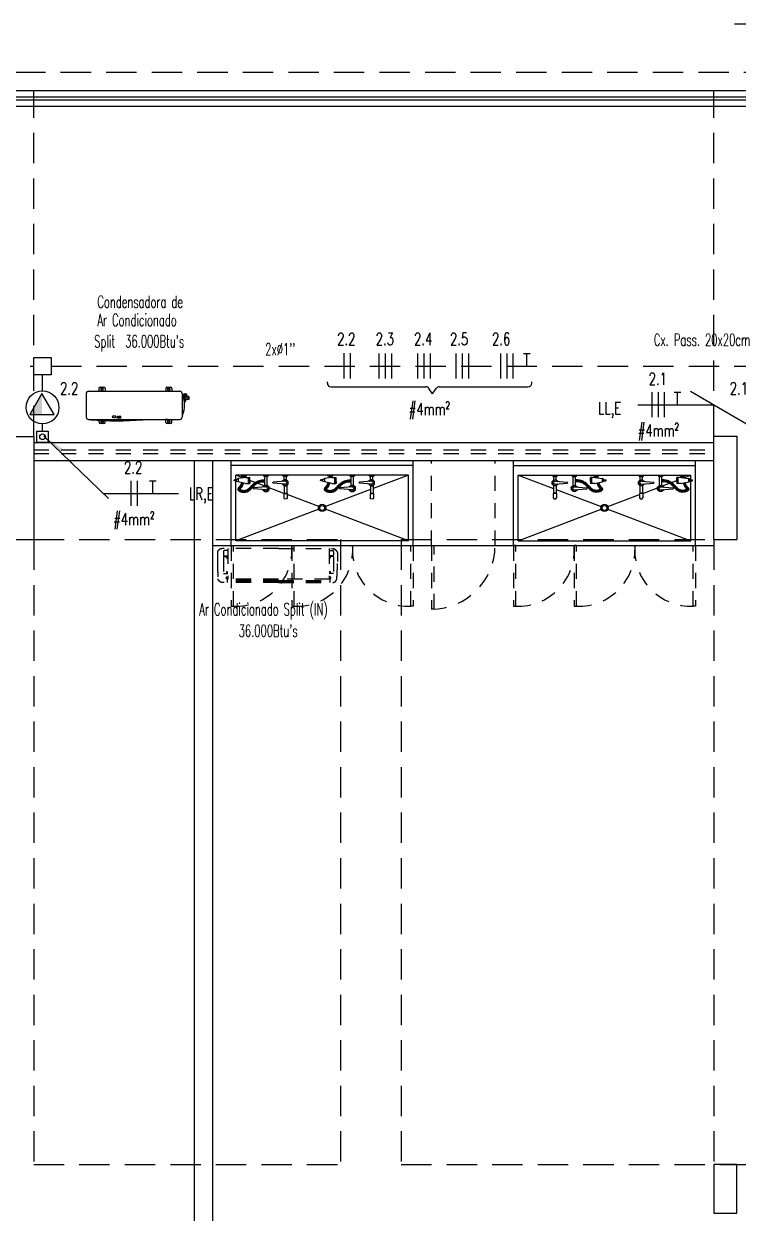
# Model space of a CAD drawing. Extents: x 17.6 to 65.2, y 116.5 to 153.5.
# Drawn here: x 39.56 to 45.44, y 142.77 to 152.57 of the extents above; entities that cross this region are included whole.
import ezdxf

# ---------------------------------------------------------------- set-up
doc = ezdxf.new("R2010")
doc.units = 0
doc.header["$MEASUREMENT"] = 0
doc.linetypes.add('HIDDEN', pattern=[0.375, 0.25, -0.125])
doc.linetypes.add('HIDDEN2', pattern=[0.1875, 0.125, -0.0625])
for name, color, linetype in [('E-INDICAÇÃO', 9, 'CONTINUOUS'), ('INST_-_AR_CONDICIONADO', 1, 'CONTINUOUS'), ('INST_-_MATRIZ', 9, 'CONTINUOUS'), ('INST_-_PILAR', 6, 'CONTINUOUS')]:
    doc.layers.add(name, color=color, linetype=linetype)
doc.styles.add('ROMANS9', font='ROMANS9.SHX')
doc.styles.add('TICK-50', font='ROMANS.SHX', dxfattribs={"height": 0.1, "bigfont": 'alf.shx'})

# ---------------------------------------------------------------- blocks, each defined once
blk = doc.blocks.new('A$C387B01F1')
at = {"layer": 'INST_-_MATRIZ'}
h = blk.add_hatch(dxfattribs=at)
h.set_pattern_fill('ANSI31', color=256, scale=0.03, style=0)
h.set_pattern_definition([(45, (-61.2958264, -1771.606248), (-0.0026516504294, 0.0026516504294), [])])
h.paths.add_polyline_path([(0.3218, 0.0917), (0.3158, 0.0973), (0.3097, 0.1035), (0.3032, 0.1101, 0.001194), (0.3031, 0.1102), (0.2964, 0.117, 0.004819), (0.2962, 0.1172), (0.2892, 0.1241, 0.008876), (0.2888, 0.1244), (0.2814, 0.1312, 0.015233), (0.2807, 0.1318), (0.2727, 0.1382, 0.021779), (0.2716, 0.1389), (0.2629, 0.1448, 0.0275), (0.2615, 0.1456), (0.2519, 0.1506, 0.03177), (0.2502, 0.1514), (0.2395, 0.1553, 0.033963), (0.2375, 0.1559), (0.2255, 0.1585, 0.033835), (0.2235, 0.1588), (0.2101, 0.1599, 0.020442), (0.2089, 0.16, 0.01128), (0.2082, 0.16), (0.1934, 0.1593), (0.1934, 0.1443), (0.1945, 0.1444), (0.1972, 0.1446), (0.2014, 0.1448), (0.2067, 0.1448), (0.2128, 0.1447), (0.2195, 0.1442), (0.2264, 0.1433), (0.2334, 0.1419), (0.2402, 0.1398), (0.2467, 0.1372), (0.253, 0.134), (0.2591, 0.1302), (0.2651, 0.1259), (0.271, 0.1212), (0.2768, 0.116), (0.2825, 0.1105), (0.2883, 0.1045), (0.2941, 0.0984), (0.2999, 0.0922), (0.3059, 0.0862), (0.3119, 0.0804), (0.3181, 0.075), (0.3245, 0.0703), (0.3311, 0.0663), (0.338, 0.0631), (0.345, 0.0608), (0.3522, 0.0593), (0.3593, 0.0585), (0.3664, 0.0584), (0.3734, 0.0588), (0.3801, 0.0597), (0.3866, 0.0611), (0.3927, 0.0629), (0.3983, 0.0649), (0.4033, 0.0673), (0.4076, 0.07), (0.4112, 0.0729), (0.4138, 0.076), (0.4155, 0.0793), (0.4161, 0.0827), (0.4155, 0.0863), (0.414, 0.0899), (0.4116, 0.0937), (0.4087, 0.0975), (0.4055, 0.1014), (0.4021, 0.1054), (0.3987, 0.1095), (0.3956, 0.1136), (0.3929, 0.1177), (0.3907, 0.1218), (0.3889, 0.1257), (0.3874, 0.1293), (0.3863, 0.1324), (0.3856, 0.1349), (0.3851, 0.1367), (0.3849, 0.1377), (0.37, 0.1346), (0.3734, 0.1235, 0.032323), (0.3741, 0.1217), (0.3777, 0.114, 0.024403), (0.3784, 0.1127), (0.3825, 0.1055, 0.016117), (0.383, 0.1047), (0.3874, 0.0982, 0.001777), (0.3875, 0.0981, 0.005545), (0.3877, 0.0978), (0.3919, 0.0919), (0.3954, 0.0869), (0.3976, 0.0833), (0.398, 0.0823), (0.3975, 0.0819), (0.3954, 0.0804), (0.3921, 0.0787), (0.3879, 0.0771), (0.3829, 0.0757), (0.3775, 0.0745), (0.3719, 0.0737), (0.3661, 0.0734), (0.3603, 0.0735), (0.3546, 0.0742), (0.3489, 0.0754), (0.3435, 0.0771), (0.3382, 0.0795), (0.3329, 0.0827), (0.3274, 0.0868)])
h = blk.add_hatch(dxfattribs=at)
h.set_pattern_fill('ANSI31', color=256, scale=0.03, style=0)
h.set_pattern_definition([(45, (-60.585173, -1771.606248), (-0.0026516504294, 0.0026516504294), [])])
h.paths.add_polyline_path([(1.0324, 0.0917), (1.0265, 0.0973), (1.0203, 0.1035), (1.0138, 0.1101, 0.001194), (1.0138, 0.1102), (1.0071, 0.117, 0.004819), (1.0069, 0.1172), (0.9998, 0.1241, 0.008876), (0.9994, 0.1244), (0.992, 0.1312, 0.015233), (0.9913, 0.1318), (0.9833, 0.1382, 0.021779), (0.9823, 0.1389), (0.9736, 0.1448, 0.0275), (0.9722, 0.1456), (0.9626, 0.1506, 0.03177), (0.9608, 0.1514), (0.9501, 0.1553, 0.033963), (0.9482, 0.1559), (0.9362, 0.1585, 0.033835), (0.9342, 0.1588), (0.9207, 0.1599, 0.020442), (0.9195, 0.16, 0.01128), (0.9188, 0.16), (0.9041, 0.1593), (0.9041, 0.1443), (0.9051, 0.1444), (0.9079, 0.1446), (0.912, 0.1448), (0.9173, 0.1448), (0.9234, 0.1447), (0.9301, 0.1442), (0.9371, 0.1433), (0.9441, 0.1419), (0.9508, 0.1398), (0.9573, 0.1372), (0.9636, 0.134), (0.9698, 0.1302), (0.9757, 0.1259), (0.9816, 0.1212), (0.9874, 0.116), (0.9932, 0.1105), (0.999, 0.1045), (1.0047, 0.0984), (1.0106, 0.0922), (1.0165, 0.0862), (1.0226, 0.0804), (1.0288, 0.075), (1.0352, 0.0703), (1.0418, 0.0663), (1.0487, 0.0631), (1.0557, 0.0608), (1.0628, 0.0593), (1.07, 0.0585), (1.0771, 0.0584), (1.084, 0.0588), (1.0908, 0.0597), (1.0972, 0.0611), (1.1033, 0.0629), (1.1089, 0.0649), (1.1139, 0.0673), (1.1183, 0.07), (1.1218, 0.0729), (1.1245, 0.076), (1.1262, 0.0793), (1.1267, 0.0827), (1.1262, 0.0863), (1.1246, 0.0899), (1.1223, 0.0937), (1.1194, 0.0975), (1.1161, 0.1014), (1.1127, 0.1054), (1.1093, 0.1095), (1.1062, 0.1136), (1.1036, 0.1177), (1.1013, 0.1218), (1.0995, 0.1257), (1.0981, 0.1293), (1.097, 0.1324), (1.0962, 0.1349), (1.0957, 0.1367), (1.0955, 0.1377), (1.0807, 0.1346), (1.0841, 0.1235, 0.032323), (1.0848, 0.1217), (1.0883, 0.114, 0.024403), (1.089, 0.1127), (1.0932, 0.1055, 0.016117), (1.0937, 0.1047), (1.0981, 0.0982, 0.001777), (1.0981, 0.0981, 0.005545), (1.0983, 0.0978), (1.1025, 0.0919), (1.106, 0.0869), (1.1082, 0.0833), (1.1086, 0.0823), (1.1082, 0.0819), (1.1061, 0.0804), (1.1028, 0.0787), (1.0985, 0.0771), (1.0936, 0.0757), (1.0882, 0.0745), (1.0826, 0.0737), (1.0768, 0.0734), (1.071, 0.0735), (1.0652, 0.0742), (1.0596, 0.0754), (1.0541, 0.0771), (1.0488, 0.0795), (1.0435, 0.0827), (1.0381, 0.0868)])
for p, q in [((0.0046, 0.1989), (0.0446, 0.1989)), ((0.1634, 0.1989), (0.2034, 0.1989)), ((0.3455, 0.1989), (0.3855, 0.1989)), ((0.7152, 0.1989), (0.7552, 0.1989)), ((0.8741, 0.1989), (0.9141, 0.1989)), ((1.0562, 0.1989), (1.0962, 0.1989)), ((0, 0.1467), (0.0146, 0.1615)), ((0.0001, 0.126), (0, 0.1467)), ((0.0148, 0.1115), (0.0001, 0.126)), ((0.0112, 0.1161), (0.0112, 0.0492)), ((0.0146, 0.1889), (0.0346, 0.1889)), ((0.0146, 0.1615), (0.0146, 0.1889)), ((0.0146, 0.1615), (0.0353, 0.1616)), ((0.0355, 0.1116), (0.0148, 0.1115)), ((0.0252, 0.1492), (0.126, 0.1408)), ((0.0252, 0.1258), (0.126, 0.1342)), ((0.0346, 0.1616), (0.0346, 0.1889)), ((0.0346, 0.114), (0.0346, 0.0492)), ((0.0353, 0.1616), (0.0499, 0.1471)), ((0.0501, 0.1263), (0.0355, 0.1116)), ((0.0501, 0.1279), (0.0501, 0.1263)), ((0.1734, 0.1889), (0.1934, 0.1889)), ((0.1734, 0.114), (0.1734, 0.1889)), ((0.1841, 0.1018), (0.2849, 0.0934)), ((0.1934, 0.114), (0.1934, 0.1889)), ((0.3521, 0.181), (0.3168, 0.1804)), ((0.3168, 0.1457), (0.3168, 0.1804)), ((0.3168, 0.1457), (0.3168, 0.1309)), ((0.3524, 0.131), (0.3168, 0.1309)), ((0.323, 0.1309), (0.323, 0.1804)), ((0.3275, 0.1309), (0.3275, 0.1804)), ((0.3521, 0.181), (0.4136, 0.1703)), ((0.3524, 0.131), (0.4138, 0.1436)), ((0.3555, 0.1889), (0.3755, 0.1889)), ((0.3555, 0.1889), (0.3555, 0.1804)), ((0.3755, 0.1889), (0.3755, 0.1769)), ((0.4136, 0.1703), (0.4138, 0.1436)), ((0.4262, 0.1616), (0.4428, 0.1603)), ((0.4262, 0.1522), (0.4428, 0.1536)), ((0.7107, 0.1467), (0.7252, 0.1615)), ((0.7108, 0.126), (0.7107, 0.1467)), ((0.7255, 0.1115), (0.7108, 0.126)), ((0.7219, 0.1161), (0.7219, 0.0492)), ((0.7252, 0.1889), (0.7452, 0.1889)), ((0.7252, 0.1615), (0.7252, 0.1889)), ((0.7252, 0.1615), (0.7459, 0.1616)), ((0.7462, 0.1116), (0.7255, 0.1115)), ((0.7358, 0.1492), (0.8366, 0.1408)), ((0.7358, 0.1258), (0.8366, 0.1342)), ((0.7452, 0.1616), (0.7452, 0.1889)), ((0.7452, 0.114), (0.7452, 0.0492)), ((0.7459, 0.1616), (0.7605, 0.1471)), ((0.7608, 0.1263), (0.7462, 0.1116)), ((0.7608, 0.1279), (0.7608, 0.1263)), ((0.8841, 0.1889), (0.9041, 0.1889)), ((0.8841, 0.114), (0.8841, 0.1889)), ((0.8947, 0.1018), (0.9955, 0.0934)), ((0.9041, 0.114), (0.9041, 0.1889)), ((1.0628, 0.181), (1.0275, 0.1804)), ((1.0275, 0.1457), (1.0275, 0.1804)), ((1.0275, 0.1457), (1.0275, 0.1309)), ((1.063, 0.131), (1.0275, 0.1309)), ((1.0336, 0.1309), (1.0336, 0.1804)), ((1.0381, 0.1309), (1.0381, 0.1804)), ((1.0628, 0.181), (1.1242, 0.1703)), ((1.063, 0.131), (1.1244, 0.1436)), ((1.0662, 0.1889), (1.0862, 0.1889)), ((1.0662, 0.1889), (1.0662, 0.1804)), ((1.0862, 0.1889), (1.0862, 0.1769)), ((1.1242, 0.1703), (1.1244, 0.1436)), ((1.1368, 0.1616), (1.1535, 0.1603)), ((1.1368, 0.1522), (1.1535, 0.1536)), ((0.0357, 0.0492), (0.0101, 0.0492)), ((0.0101, 0.0492), (0.0101, 0.0128)), ((0.0346, 0.0505), (0.0112, 0.0505)), ((0.0357, 0.0492), (0.0357, 0.0128)), ((0.1841, 0.0784), (0.2849, 0.0868)), ((0.7464, 0.0492), (0.7207, 0.0492)), ((0.7207, 0.0492), (0.7207, 0.0128)), ((0.7452, 0.0505), (0.7219, 0.0505)), ((0.7464, 0.0492), (0.7464, 0.0128)), ((0.8947, 0.0784), (0.9955, 0.0868))]:
    blk.add_line(p, q, dxfattribs=at)
for points in [[(0.209, 0.0805), (0.209, 0.0789), (0.1944, 0.0641), (0.1737, 0.064), (0.159, 0.0786), (0.1589, 0.0993), (0.1734, 0.114), (0.1941, 0.1141), (0.2087, 0.0997)], [(0.3849, 0.1377), (0.3851, 0.1367), (0.3856, 0.1349), (0.3863, 0.1324), (0.3874, 0.1293), (0.3889, 0.1257), (0.3907, 0.1218), (0.3929, 0.1177), (0.3956, 0.1136), (0.3987, 0.1095), (0.4021, 0.1054), (0.4055, 0.1014), (0.4087, 0.0975), (0.4116, 0.0937), (0.414, 0.0899), (0.4155, 0.0863), (0.4161, 0.0827), (0.4155, 0.0793), (0.4138, 0.076), (0.4112, 0.0729), (0.4076, 0.07), (0.4033, 0.0673), (0.3983, 0.0649), (0.3927, 0.0629), (0.3866, 0.0611), (0.3801, 0.0597), (0.3734, 0.0588), (0.3664, 0.0584), (0.3593, 0.0585), (0.3522, 0.0593), (0.345, 0.0608), (0.338, 0.0631), (0.3311, 0.0663), (0.3245, 0.0703), (0.3181, 0.075), (0.3119, 0.0804), (0.3059, 0.0862), (0.2999, 0.0922), (0.2941, 0.0984), (0.2883, 0.1045), (0.2825, 0.1105), (0.2768, 0.116), (0.271, 0.1212), (0.2651, 0.1259), (0.2591, 0.1302), (0.253, 0.134), (0.2467, 0.1372), (0.2402, 0.1398), (0.2334, 0.1419), (0.2264, 0.1433), (0.2195, 0.1442), (0.2128, 0.1447), (0.2067, 0.1448), (0.2014, 0.1448), (0.1972, 0.1446), (0.1945, 0.1444), (0.1934, 0.1443)], [(0.9196, 0.0805), (0.9196, 0.0789), (0.9051, 0.0641), (0.8843, 0.064), (0.8696, 0.0786), (0.8695, 0.0993), (0.8841, 0.114), (0.9048, 0.1141), (0.9194, 0.0997)], [(1.0955, 0.1377), (1.0957, 0.1367), (1.0962, 0.1349), (1.097, 0.1324), (1.0981, 0.1293), (1.0995, 0.1257), (1.1013, 0.1218), (1.1036, 0.1177), (1.1062, 0.1136), (1.1093, 0.1095), (1.1127, 0.1054), (1.1161, 0.1014), (1.1194, 0.0975), (1.1223, 0.0937), (1.1246, 0.0899), (1.1262, 0.0863), (1.1267, 0.0827), (1.1262, 0.0793), (1.1245, 0.076), (1.1218, 0.0729), (1.1183, 0.07), (1.1139, 0.0673), (1.1089, 0.0649), (1.1033, 0.0629), (1.0972, 0.0611), (1.0908, 0.0597), (1.084, 0.0588), (1.0771, 0.0584), (1.07, 0.0585), (1.0628, 0.0593), (1.0557, 0.0608), (1.0487, 0.0631), (1.0418, 0.0663), (1.0352, 0.0703), (1.0288, 0.075), (1.0226, 0.0804), (1.0165, 0.0862), (1.0106, 0.0922), (1.0047, 0.0984), (0.999, 0.1045), (0.9932, 0.1105), (0.9874, 0.116), (0.9816, 0.1212), (0.9757, 0.1259), (0.9698, 0.1302), (0.9636, 0.134), (0.9573, 0.1372), (0.9508, 0.1398), (0.9441, 0.1419), (0.9371, 0.1433), (0.9301, 0.1442), (0.9234, 0.1447), (0.9173, 0.1448), (0.912, 0.1448), (0.9079, 0.1446), (0.9051, 0.1444), (0.9041, 0.1443)], [(0.3981, 0.0823), (0.3981, 0.0823)], [(1.1088, 0.0823), (1.1088, 0.0823)]]:
    blk.add_lwpolyline(points, dxfattribs=at)
for points in [[(0.37, 0.1346), (0.3734, 0.1235, 0.032323), (0.3741, 0.1217), (0.3777, 0.114, 0.024403), (0.3784, 0.1127), (0.3825, 0.1055, 0.016117), (0.383, 0.1047), (0.3874, 0.0982, 0.007322), (0.3877, 0.0978), (0.3919, 0.0919), (0.3954, 0.0869), (0.3976, 0.0833), (0.398, 0.0823), (0.3975, 0.0819), (0.3954, 0.0804), (0.3921, 0.0787), (0.3879, 0.0771), (0.3829, 0.0757), (0.3775, 0.0745), (0.3719, 0.0737), (0.3661, 0.0734), (0.3603, 0.0735), (0.3546, 0.0742), (0.3489, 0.0754), (0.3435, 0.0771), (0.3382, 0.0795), (0.3329, 0.0827), (0.3274, 0.0868), (0.3218, 0.0917), (0.3158, 0.0973), (0.3097, 0.1035), (0.3032, 0.1101, 0.001194), (0.3031, 0.1102), (0.2964, 0.117, 0.004819), (0.2962, 0.1172), (0.2892, 0.1241, 0.008876), (0.2888, 0.1244), (0.2814, 0.1312, 0.015233), (0.2807, 0.1318), (0.2727, 0.1382, 0.021779), (0.2716, 0.1389), (0.2629, 0.1448, 0.0275), (0.2615, 0.1456), (0.2519, 0.1506, 0.03177), (0.2502, 0.1514), (0.2395, 0.1553, 0.033963), (0.2375, 0.1559), (0.2255, 0.1585, 0.033835), (0.2235, 0.1588), (0.2101, 0.1599, 0.03173), (0.2082, 0.16), (0.1931, 0.1593)], [(1.0807, 0.1346), (1.0841, 0.1235, 0.032323), (1.0848, 0.1217), (1.0883, 0.114, 0.024403), (1.089, 0.1127), (1.0932, 0.1055, 0.016117), (1.0937, 0.1047), (1.0981, 0.0982, 0.007322), (1.0983, 0.0978), (1.1025, 0.0919), (1.106, 0.0869), (1.1082, 0.0833), (1.1086, 0.0823), (1.1082, 0.0819), (1.1061, 0.0804), (1.1028, 0.0787), (1.0985, 0.0771), (1.0936, 0.0757), (1.0882, 0.0745), (1.0826, 0.0737), (1.0768, 0.0734), (1.071, 0.0735), (1.0652, 0.0742), (1.0596, 0.0754), (1.0541, 0.0771), (1.0488, 0.0795), (1.0435, 0.0827), (1.0381, 0.0868), (1.0324, 0.0917), (1.0265, 0.0973), (1.0203, 0.1035), (1.0138, 0.1101, 0.001194), (1.0138, 0.1102), (1.0071, 0.117, 0.004819), (1.0069, 0.1172), (0.9998, 0.1241, 0.008876), (0.9994, 0.1244), (0.992, 0.1312, 0.015233), (0.9913, 0.1318), (0.9833, 0.1382, 0.021779), (0.9823, 0.1389), (0.9736, 0.1448, 0.0275), (0.9722, 0.1456), (0.9626, 0.1506, 0.03177), (0.9608, 0.1514), (0.9501, 0.1553, 0.033963), (0.9482, 0.1559), (0.9362, 0.1585, 0.033835), (0.9342, 0.1588), (0.9207, 0.1599, 0.03173), (0.9188, 0.16), (0.9038, 0.1593)]]:
    blk.add_lwpolyline(points, format="xyb", dxfattribs=at)
for centre, radius, start, end in [((0.0146, 0.1989), 0.01, 180, 270), ((0.0346, 0.1989), 0.01, 270, 0), ((0.1734, 0.1989), 0.01, 180, 270), ((0.1934, 0.1989), 0.01, 270, 0), ((0.3555, 0.1989), 0.01, 180, 270), ((0.3755, 0.1989), 0.01, 270, 0), ((0.7252, 0.1989), 0.01, 180, 270), ((0.7452, 0.1989), 0.01, 270, 0), ((0.8841, 0.1989), 0.01, 180, 270), ((0.9041, 0.1989), 0.01, 270, 0), ((1.0662, 0.1989), 0.01, 180, 270), ((1.0862, 0.1989), 0.01, 270, 0), ((0.0251, 0.1365), 0.0217, 30.80455, 335.35814), ((0.0241, 0.1375), 0.0117, 84.52553, 275.47447), ((0.126, 0.1375), 0.00332, 270, 90), ((0.1839, 0.0891), 0.0217, 30.80455, 335.35814), ((0.1829, 0.0901), 0.0117, 84.52553, 275.47447), ((0.4137, 0.157), 0.0133, 270.50292, 90.50292), ((0.4428, 0.1569), 0.00332, 270, 90), ((0.7357, 0.1365), 0.0217, 30.80455, 335.35814), ((0.7347, 0.1375), 0.0117, 84.52553, 275.47447), ((0.8366, 0.1375), 0.00332, 270, 90), ((0.8946, 0.0891), 0.0217, 30.80455, 335.35814), ((0.8936, 0.0901), 0.0117, 84.52553, 275.47447), ((1.1243, 0.157), 0.0133, 270.50292, 90.50292), ((1.1535, 0.1569), 0.00332, 270, 90), ((0.0229, 0.0128), 0.0128, 180, 0), ((0.2849, 0.0901), 0.00332, 270, 90), ((0.7335, 0.0128), 0.0128, 180, 0), ((0.9955, 0.0901), 0.00332, 270, 90)]:
    blk.add_arc(centre, radius, start, end, dxfattribs=at)
blk = doc.blocks.new('A$C6A757802')
at = {"layer": 'E-INDICAÇÃO', "ltscale": 0.01}
blk.add_hatch(color=1, dxfattribs=at).paths.add_polyline_path([(0, 0), (0.1926, 0.0321), (0.1926, 0)])
at = {"layer": 'E-INDICAÇÃO', "color": 1, "ltscale": 0.01}
blk.add_line((0, 0), (0.7408, 0), dxfattribs=at)

msp = doc.modelspace()

# ---------------------------------------------------------------- hatches: boundary and pattern name
at = {"layer": 'INST_-_AR_CONDICIONADO'}
msp.add_hatch(color=3, dxfattribs=at).paths.add_polyline_path([(39.7112, 149.528), (39.6112, 149.3548), (39.7112, 149.3548)])

# ---------------------------------------------------------------- linework, layer by layer
at = {"layer": 'INST_-_AR_CONDICIONADO', "color": 3}
for p, q in [((42.2003, 149.652), (42.2003, 149.8581)), ((42.252, 149.652), (42.252, 149.8581)), ((42.4882, 149.6505), (42.4882, 149.8566)), ((42.54, 149.6505), (42.54, 149.8566)), ((42.5917, 149.6505), (42.5917, 149.8566)), ((42.8063, 149.6505), (42.8063, 149.8566)), ((42.8581, 149.6505), (42.8581, 149.8566)), ((42.9098, 149.6505), (42.9098, 149.8566)), ((43.1214, 149.6505), (43.1214, 149.8566)), ((43.1731, 149.6505), (43.1731, 149.8566)), ((43.2248, 149.6505), (43.2248, 149.8566)), ((43.4884, 149.6505), (43.4884, 149.8566)), ((43.5401, 149.6505), (43.5401, 149.8566)), ((43.5918, 149.6505), (43.5918, 149.8566)), ((43.6752, 149.8561), (43.7305, 149.8561)), ((43.7029, 149.7531), (43.7029, 149.8561)), ((44.7341, 149.3314), (44.7341, 149.5375)), ((44.7859, 149.3314), (44.7859, 149.5375)), ((44.8376, 149.3314), (44.8376, 149.5375)), ((44.9161, 149.537), (44.9715, 149.537)), ((44.9438, 149.434), (44.9438, 149.537)), ((39.716, 149.2171), (39.716, 149.2771)), ((40.4459, 148.6012), (40.4459, 148.8073)), ((40.4977, 148.6012), (40.4977, 148.8073)), ((40.5977, 148.8068), (40.653, 148.8068)), ((40.6254, 148.7037), (40.6254, 148.8068))]:
    msp.add_line(p, q, dxfattribs=at)
at = {"layer": 'INST_-_AR_CONDICIONADO', "color": 5, "linetype": 'HIDDEN'}
for p, q in [((39.2392, 149.7531), (39.6433, 149.7531)), ((39.7863, 149.7531), (45.6172, 149.7531)), ((39.716, 149.548), (39.716, 149.6815))]:
    msp.add_line(p, q, dxfattribs=at)
at = {"layer": 'INST_-_AR_CONDICIONADO', "color": 1, "linetype": 'BYBLOCK', "ltscale": 2}
for p, q in [((40.0956, 149.5463), (40.1156, 149.5463)), ((40.1156, 149.5463), (40.8456, 149.5462)), ((40.1806, 149.5697), (40.1806, 149.5462)), ((40.1906, 149.5797), (40.2206, 149.5797)), ((40.2126, 149.5672), (40.1986, 149.5672)), ((40.1986, 149.5572), (40.2126, 149.5572)), ((40.2306, 149.5697), (40.2306, 149.5462)), ((40.7306, 149.5697), (40.7306, 149.5462)), ((40.7406, 149.5797), (40.7706, 149.5797)), ((40.7626, 149.5672), (40.7486, 149.5672)), ((40.7486, 149.5572), (40.7626, 149.5572)), ((40.7806, 149.5697), (40.7806, 149.5462)), ((40.0756, 149.5262), (40.0756, 149.3332)), ((40.8656, 149.5262), (40.866, 149.5262)), ((40.8656, 149.5262), (40.8656, 149.3332)), ((40.8656, 149.5222), (40.866, 149.5222)), ((40.8656, 149.5127), (40.866, 149.5127)), ((40.868, 149.5242), (40.868, 149.5147)), ((40.8697, 149.5114), (40.8719, 149.5098)), ((40.8736, 149.5094), (40.8786, 149.5094)), ((40.8736, 149.5094), (40.8736, 149.5066)), ((40.8736, 149.5066), (40.8736, 149.5013)), ((40.8786, 149.507), (40.8786, 149.521)), ((40.8801, 149.5061), (40.8801, 149.4797)), ((40.8821, 149.4988), (40.8801, 149.4988)), ((40.8801, 149.4985), (40.8821, 149.4985)), ((40.8801, 149.4814), (40.8876, 149.4814)), ((40.8823, 149.4812), (40.8801, 149.4812)), ((40.8823, 149.472), (40.8818, 149.472)), ((40.8821, 149.5049), (40.8821, 149.496)), ((40.8823, 149.472), (40.8823, 149.4812)), ((40.8837, 149.4785), (40.8837, 149.4785)), ((40.8837, 149.477), (40.8839, 149.477)), ((40.8839, 149.4762), (40.8837, 149.4762)), ((40.8837, 149.4747), (40.8837, 149.4747)), ((40.8843, 149.4648), (40.8843, 149.476)), ((40.8856, 149.4811), (40.8856, 149.4814)), ((40.8866, 149.4811), (40.8856, 149.4811)), ((40.8866, 149.4744), (40.8866, 149.4814)), ((40.8876, 149.4808), (40.8876, 149.4872)), ((40.8876, 149.4864), (40.8956, 149.4864)), ((40.8956, 149.4808), (40.8876, 149.4808)), ((40.8906, 149.5064), (40.8906, 149.5021)), ((40.8906, 149.4622), (40.8906, 149.4682)), ((40.8945, 149.4875), (40.8956, 149.4875)), ((40.8946, 149.4744), (40.8946, 149.4808)), ((40.8956, 149.4808), (40.8956, 149.4875)), ((40.8956, 149.4814), (40.9116, 149.4814)), ((40.897, 149.4648), (40.897, 149.476)), ((40.8991, 149.5049), (40.8991, 149.496)), ((40.8991, 149.4985), (40.9116, 149.4985)), ((40.9026, 149.521), (40.9026, 149.507)), ((40.9056, 149.4992), (40.9066, 149.5014)), ((40.9056, 149.4992), (40.9056, 149.4985)), ((40.9056, 149.4814), (40.9056, 149.4808)), ((40.9056, 149.4808), (40.9066, 149.4786)), ((40.9125, 149.5023), (40.9071, 149.5023)), ((40.9116, 149.499), (40.9071, 149.499)), ((40.9125, 149.4777), (40.9071, 149.4777)), ((40.9116, 149.5003), (40.9125, 149.5024)), ((40.9116, 149.5003), (40.9116, 149.4796)), ((40.9116, 149.4796), (40.9125, 149.4775)), ((40.9201, 149.5034), (40.9131, 149.5034)), ((40.9201, 149.4998), (40.9131, 149.4998)), ((40.9201, 149.4864), (40.9131, 149.4864)), ((40.9201, 149.4766), (40.9131, 149.4766)), ((40.9208, 149.5024), (40.9216, 149.5003)), ((40.9208, 149.4775), (40.9216, 149.4796)), ((40.9216, 149.5003), (40.9216, 149.4796)), ((40.2923, 149.3382), (40.2923, 149.3352)), ((40.3171, 149.34), (40.2941, 149.34)), ((40.3189, 149.3352), (40.3189, 149.3382)), ((40.3341, 149.339), (40.3283, 149.3274)), ((40.3376, 149.339), (40.3341, 149.339)), ((40.3434, 149.3274), (40.3376, 149.339)), ((40.3438, 149.339), (40.3438, 149.3274)), ((40.3473, 149.339), (40.3438, 149.339)), ((40.3473, 149.3274), (40.3473, 149.339)), ((40.3482, 149.339), (40.3482, 149.3274)), ((40.3565, 149.339), (40.3482, 149.339)), ((40.3516, 149.3348), (40.3516, 149.3364)), ((40.3516, 149.3364), (40.3567, 149.3364)), ((40.3583, 149.3388), (40.3565, 149.339)), ((40.3567, 149.3364), (40.3574, 149.3362)), ((40.3597, 149.338), (40.3583, 149.3388)), ((40.3609, 149.337), (40.3597, 149.338)), ((40.3613, 149.3361), (40.3609, 149.337)), ((40.8656, 149.3461), (40.866, 149.3461)), ((40.868, 149.3516), (40.868, 149.3481)), ((40.0956, 149.3132), (40.8456, 149.3132)), ((40.1121, 149.3132), (40.1121, 149.3126)), ((40.1818, 149.2903), (40.1818, 149.3058)), ((40.2218, 149.2803), (40.1918, 149.2803)), ((40.2138, 149.3028), (40.1998, 149.3028)), ((40.1998, 149.2928), (40.2138, 149.2928)), ((40.2318, 149.2903), (40.2318, 149.3032)), ((40.2909, 149.3315), (40.305, 149.3266)), ((40.2921, 149.335), (40.2915, 149.335)), ((40.3062, 149.3266), (40.3203, 149.3315)), ((40.3197, 149.335), (40.3191, 149.335)), ((40.3283, 149.3274), (40.332, 149.3274)), ((40.332, 149.3274), (40.3332, 149.33)), ((40.3332, 149.33), (40.3385, 149.33)), ((40.3343, 149.3324), (40.3358, 149.3356)), ((40.3374, 149.3324), (40.3343, 149.3324)), ((40.3358, 149.3356), (40.3374, 149.3324)), ((40.3385, 149.33), (40.3397, 149.3274)), ((40.3397, 149.3274), (40.3434, 149.3274)), ((40.3438, 149.3274), (40.3473, 149.3274)), ((40.3482, 149.3274), (40.3516, 149.3274)), ((40.3567, 149.3348), (40.3516, 149.3348)), ((40.3516, 149.3274), (40.3516, 149.3319)), ((40.3516, 149.3319), (40.3557, 149.3319)), ((40.3557, 149.3319), (40.3582, 149.3274)), ((40.3574, 149.3349), (40.3567, 149.3348)), ((40.3574, 149.3362), (40.3577, 149.336)), ((40.3577, 149.3352), (40.3574, 149.3349)), ((40.3577, 149.336), (40.3579, 149.3357)), ((40.3579, 149.3354), (40.3577, 149.3352)), ((40.3579, 149.3357), (40.3579, 149.3354)), ((40.3582, 149.3274), (40.3622, 149.3274)), ((40.3592, 149.3327), (40.3597, 149.3329)), ((40.3622, 149.3274), (40.3592, 149.3327)), ((40.3597, 149.3329), (40.3609, 149.3339)), ((40.3609, 149.3339), (40.3613, 149.3349)), ((40.3613, 149.3349), (40.3613, 149.3361)), ((40.4258, 149.3132), (40.4258, 149.3128)), ((40.4333, 149.3108), (40.4278, 149.3108)), ((40.4353, 149.3132), (40.4353, 149.3128)), ((40.5431, 149.3126), (40.5431, 149.3132)), ((40.582, 149.3131), (40.582, 149.313)), ((40.582, 149.313), (40.7198, 149.313)), ((40.7494, 149.313), (40.7293, 149.313)), ((40.7306, 149.2895), (40.7306, 149.313)), ((40.7706, 149.2795), (40.7406, 149.2795)), ((40.7626, 149.302), (40.7486, 149.302)), ((40.7486, 149.292), (40.7626, 149.292)), ((40.7494, 149.3131), (40.7494, 149.313)), ((40.7806, 149.2895), (40.7806, 149.313))]:
    msp.add_line(p, q, dxfattribs=at)
at = {"layer": 'INST_-_AR_CONDICIONADO'}
for p, q in [((42.061, 149.6126), (42.061, 149.6235)), ((42.091, 149.5826), (42.8726, 149.5826)), ((42.9276, 149.5245), (42.8976, 149.5693)), ((42.9276, 149.5245), (42.9577, 149.5693)), ((42.9826, 149.5826), (43.7145, 149.5826)), ((43.7445, 149.6126), (43.7445, 149.6235)), ((44.6178, 149.434), (45.2378, 149.434)), ((40.215, 148.7037), (40.8351, 148.7037))]:
    msp.add_line(p, q, dxfattribs=at)
at = {"layer": 'INST_-_AR_CONDICIONADO', "color": 1, "linetype": 'HIDDEN2'}
for p, q in [((41.1557, 148.219), (41.1557, 148.1429)), ((41.2107, 148.249), (41.1931, 148.2487)), ((41.6588, 148.249), (41.1988, 148.249)), ((41.2063, 148.2265), (41.2063, 148.197)), ((41.2063, 148.1854), (41.2411, 148.1854)), ((41.2063, 148.1854), (41.2063, 148.0441)), ((41.2411, 148.2331), (41.2129, 148.2331)), ((41.2129, 148.1904), (41.2411, 148.1904)), ((41.2342, 148.18), (41.2411, 148.18)), ((41.2342, 148.1718), (41.2411, 148.1718)), ((41.2411, 148.2489), (41.2411, 147.9984)), ((41.6588, 148.249), (42.1189, 148.249)), ((42.0766, 148.2489), (42.0766, 147.9984)), ((42.0766, 148.2331), (42.1048, 148.2331)), ((42.1048, 148.1904), (42.0766, 148.1904)), ((42.1114, 148.1854), (42.0766, 148.1854)), ((42.0834, 148.18), (42.0766, 148.18)), ((42.0834, 148.1718), (42.0766, 148.1718)), ((42.0894, 148.249), (42.107, 148.2487)), ((42.1114, 148.2265), (42.1114, 148.197)), ((42.1114, 148.1854), (42.1114, 148.0441)), ((42.1444, 148.2186), (42.1444, 148.1426)), ((41.2107, 147.97), (41.1931, 147.9703)), ((41.2063, 148.0441), (41.2411, 148.0441)), ((41.6588, 147.97), (41.2107, 147.97)), ((41.2278, 148.0059), (41.2278, 148.0117)), ((41.2307, 148.015), (41.2411, 148.0162)), ((41.2411, 148.0015), (41.2307, 148.0026)), ((41.2342, 148.0577), (41.2411, 148.0577)), ((41.2342, 148.0495), (41.2411, 148.0495)), ((41.2371, 147.9984), (41.2371, 147.97)), ((41.6588, 147.9984), (41.2371, 147.9984)), ((41.6588, 147.9863), (41.2371, 147.9863)), ((41.6588, 147.9783), (41.2371, 147.9783)), ((41.403, 147.9863), (41.403, 147.97)), ((41.5736, 147.9863), (41.5736, 147.97)), ((42.0806, 147.9984), (41.6588, 147.9984)), ((41.6588, 147.9863), (42.0806, 147.9863)), ((41.6588, 147.9783), (42.0806, 147.9783)), ((41.6588, 147.97), (42.107, 147.97)), ((41.7441, 147.9863), (41.7441, 147.97)), ((41.9147, 147.9863), (41.9147, 147.97)), ((42.0834, 148.0577), (42.0766, 148.0577)), ((42.0834, 148.0495), (42.0766, 148.0495)), ((42.1114, 148.0441), (42.0766, 148.0441)), ((42.087, 148.015), (42.0766, 148.0162)), ((42.0766, 148.0015), (42.0869, 148.0026)), ((42.0806, 147.9984), (42.0806, 147.97)), ((42.0899, 148.0059), (42.0899, 148.0117))]:
    msp.add_line(p, q, dxfattribs=at)
at = {"layer": 'INST_-_AR_CONDICIONADO', "color": 25}
for points in [[(39.7863, 149.6815), (39.6433, 149.6815), (39.6433, 149.8245), (39.7863, 149.8245)], [(39.7625, 149.1241), (39.6695, 149.1241), (39.6695, 149.2171), (39.7625, 149.2171)]]:
    msp.add_lwpolyline(points, close=True, dxfattribs=at)
at = {"layer": 'INST_-_AR_CONDICIONADO', "color": 3}
msp.add_lwpolyline([(39.6112, 149.3548), (39.8112, 149.3548), (39.7112, 149.528)], close=True, dxfattribs=at)
msp.add_circle((39.716, 149.4126), 0.1355, dxfattribs=at)
at = {"layer": 'INST_-_AR_CONDICIONADO', "color": 25}
msp.add_circle((39.716, 149.1706), 0.0233, dxfattribs=at)
at = {"layer": 'INST_-_AR_CONDICIONADO', "color": 1, "linetype": 'BYBLOCK', "ltscale": 2}
for centre, radius, start, end in [((40.0956, 149.5263), 0.02, 90, 180), ((40.0956, 149.5262), 0.02, 90, 180), ((40.1906, 149.5697), 0.01, 90, 180), ((40.1986, 149.5622), 0.005, 90, 270), ((40.2126, 149.5622), 0.005, 270, 90), ((40.2206, 149.5697), 0.01, 360, 90), ((40.7406, 149.5697), 0.01, 90, 180), ((40.7486, 149.5622), 0.005, 90, 270), ((40.7626, 149.5622), 0.005, 270, 90), ((40.7706, 149.5697), 0.01, 360, 90), ((40.8456, 149.5262), 0.02, 0, 90), ((40.866, 149.5242), 0.002, 0, 90), ((40.866, 149.5202), 0.002, 0, 90), ((40.866, 149.5147), 0.002, 270, 0), ((40.6856, 149.4335), 0.2, 335.41422, 24.18207), ((40.8696, 149.5066), 0.004, 0.00029, 55.00016), ((40.8765, 149.4766), 0.00745, 14.77742, 38.13564), ((40.8765, 149.4766), 0.00745, 321.86436, 345.22258), ((40.8765, 149.4766), 0.00744, 7.8039, 14.79926), ((40.8765, 149.4766), 0.0072, 356.81646, 3.18354), ((40.8765, 149.4766), 0.00744, 345.20074, 352.1961), ((40.2941, 149.3382), 0.0018, 90, 180), ((40.3171, 149.3382), 0.0018, 0, 90), ((40.8647, 149.3515), 0.003, 287.45313, 335.41422), ((40.866, 149.3481), 0.002, 270, 0), ((40.0956, 149.3332), 0.02, 180, 270), ((40.1136, 149.3126), 0.0015, 181, 264.71943), ((40.3276, 151.6282), 2.327, 264.71943, 275.28057), ((40.1918, 149.2903), 0.01, 180, 270), ((40.1998, 149.2978), 0.005, 90, 270), ((40.2138, 149.2978), 0.005, 270, 90), ((40.2218, 149.2903), 0.01, 270, 0), ((40.2915, 149.3332), 0.0018, 90, 250.70995), ((40.2921, 149.3352), 0.0002, 270, 0), ((40.3056, 149.3283), 0.0018, 250.70995, 289.29005), ((40.3191, 149.3352), 0.0002, 180, 270), ((40.3197, 149.3332), 0.0018, 289.29005, 90), ((40.4278, 149.3128), 0.002, 180, 270), ((40.4333, 149.3128), 0.002, 270, 0), ((40.5416, 149.3126), 0.0015, 275.28057, 359), ((40.7406, 149.2895), 0.01, 180, 270), ((40.7486, 149.297), 0.005, 90, 270), ((40.7626, 149.297), 0.005, 270, 90), ((40.7706, 149.2895), 0.01, 270, 0), ((40.8456, 149.3332), 0.02, 270, 0), ((40.8457, 149.3332), 0.02, 270, 0)]:
    msp.add_arc(centre, radius, start, end, dxfattribs=at)
at = {"layer": 'INST_-_AR_CONDICIONADO'}
for centre, start, end in [((42.091, 149.6126), 180, 270), ((42.8726, 149.5526), 33.86703, 90), ((42.9826, 149.5526), 90, 146.13297), ((43.7145, 149.6126), 270, 0)]:
    msp.add_arc(centre, 0.03, start, end, dxfattribs=at)
at = {"layer": 'INST_-_AR_CONDICIONADO', "color": 1, "linetype": 'HIDDEN2'}
for centre, radius, start, end in [((41.2129, 148.2265), 0.0066, 90, 180), ((41.2129, 148.197), 0.0066, 180, 270), ((41.2342, 148.1759), 0.00411, 90, 270), ((42.0834, 148.1759), 0.00411, 270, 90), ((42.1048, 148.2265), 0.0066, 0, 90), ((42.1048, 148.197), 0.0066, 270, 0), ((42.8427, 148.1429), 1.687, 180, 184.82307), ((40.4574, 148.1426), 1.687, 355.17693, 0), ((41.2311, 148.0117), 0.0033, 96.95495, 180), ((41.2311, 148.0059), 0.0033, 180, 263.70862), ((41.2342, 148.0536), 0.00411, 90, 270), ((42.0834, 148.0536), 0.00411, 270, 90), ((42.0866, 148.0059), 0.0033, 276.29138, 0), ((42.0866, 148.0117), 0.0033, 0, 83.04505)]:
    msp.add_arc(centre, radius, start, end, dxfattribs=at)
at = {"layer": 'INST_-_AR_CONDICIONADO', "color": 1, "linetype": 'BYBLOCK', "ltscale": 2}
for points, start_tangent, end_tangent in [([(40.8786, 149.521), (40.8804, 149.5222), (40.8821, 149.5231), (40.8826, 149.5234)], (0.837218, 0.546869), (0.893636, 0.448792)), ([(40.8906, 149.5064), (40.8889, 149.5075), (40.8872, 149.5084), (40.8855, 149.5092), (40.8838, 149.5099), (40.8821, 149.5105), (40.8804, 149.5109), (40.8786, 149.5112)], (-0.837218, 0.546869), (-0.986928, 0.161165)), ([(40.8906, 149.5021), (40.8889, 149.5024), (40.8872, 149.5029), (40.8855, 149.5034), (40.8838, 149.5041), (40.8821, 149.5049), (40.8804, 149.5059), (40.8786, 149.507)], (-0.986928, 0.161165), (-0.837218, 0.546869)), ([(40.8808, 149.5186), (40.8808, 149.5193), (40.881, 149.5207), (40.8815, 149.522), (40.8825, 149.5232), (40.8837, 149.5243), (40.8852, 149.5251), (40.8869, 149.5258), (40.8887, 149.5262), (40.8906, 149.5263)], (-0.145517, 0.989356), (1, 0)), ([(40.8906, 149.5124), (40.8887, 149.5125), (40.8869, 149.5129), (40.8852, 149.5135), (40.8837, 149.5144), (40.8825, 149.5155), (40.8815, 149.5167), (40.881, 149.518), (40.8808, 149.5186)], (-1, 0), (-0.145517, 0.989356)), ([(40.8821, 149.496), (40.8823, 149.495), (40.8826, 149.4937), (40.8831, 149.4925), (40.8838, 149.4913), (40.8844, 149.4903), (40.8851, 149.4895), (40.8857, 149.4887), (40.8862, 149.4881), (40.8867, 149.4875), (40.8872, 149.487), (40.8873, 149.4869)], (0, -1), (0.714376, -0.699762)), ([(40.8839, 149.4774), (40.8839, 149.4776)], (-0.027527, 0.999621), (-0.082492, 0.996592)), ([(40.8839, 149.4772), (40.8839, 149.4774)], (0.027564, 0.99962), (-0.027527, 0.999621)), ([(40.8839, 149.477), (40.8839, 149.4772)], (0.082492, 0.996592), (0.027564, 0.99962)), ([(40.8839, 149.4759), (40.8839, 149.4762)], (-0.027564, 0.99962), (-0.082492, 0.996592)), ([(40.8839, 149.4757), (40.8839, 149.4759)], (0.027527, 0.999621), (-0.027564, 0.99962)), ([(40.8839, 149.4755), (40.8839, 149.4757)], (0.082492, 0.996592), (0.027527, 0.999621)), ([(40.8866, 149.4773), (40.8864, 149.4772), (40.8854, 149.4766), (40.8843, 149.476)], (-0.90113, -0.433548), (-0.837218, -0.546869)), ([(40.8843, 149.4708), (40.8854, 149.4706), (40.8864, 149.4703), (40.8875, 149.4699), (40.8885, 149.4694), (40.8896, 149.4689), (40.8906, 149.4682)], (0.986928, -0.161165), (0.837218, -0.546869)), ([(40.8843, 149.4648), (40.8854, 149.4641), (40.8864, 149.4635), (40.8875, 149.4631), (40.8885, 149.4627), (40.8896, 149.4624), (40.8906, 149.4622)], (0.837218, -0.546869), (0.986928, -0.161165)), ([(40.8866, 149.4763), (40.8861, 149.4756), (40.8858, 149.4748), (40.8858, 149.474), (40.8861, 149.4732), (40.8867, 149.4725), (40.8874, 149.4719), (40.8884, 149.4714), (40.8895, 149.4711), (40.8906, 149.471)], (-0.690864, -0.722984), (1, 0)), ([(40.8866, 149.4744), (40.8868, 149.4738), (40.8871, 149.4731), (40.8877, 149.4726), (40.8884, 149.4721), (40.8892, 149.4718), (40.8902, 149.4716), (40.8911, 149.4716), (40.8921, 149.4718), (40.8929, 149.4721), (40.8936, 149.4726), (40.8942, 149.4731), (40.8945, 149.4738), (40.8946, 149.4744)], (0, -1), (0, 1)), ([(40.8873, 149.4869), (40.8876, 149.4866)], (0.714376, -0.699762), (0.7277, -0.685895)), ([(40.8945, 149.4875), (40.8932, 149.4871), (40.8918, 149.4869), (40.8904, 149.4868), (40.889, 149.4869), (40.8876, 149.4872)], (-0.939627, -0.342201), (-0.966219, 0.257722)), ([(40.8906, 149.5263), (40.8926, 149.5262), (40.8944, 149.5258), (40.8961, 149.5251), (40.8976, 149.5243), (40.8988, 149.5232), (40.8998, 149.522), (40.9003, 149.5207), (40.9005, 149.5193), (40.9004, 149.5186)], (1, 0), (-0.145517, -0.989356)), ([(40.9004, 149.5186), (40.9003, 149.518), (40.8998, 149.5167), (40.8988, 149.5155), (40.8976, 149.5144), (40.8961, 149.5135), (40.8944, 149.5129), (40.8926, 149.5125), (40.8906, 149.5124)], (-0.145517, -0.989356), (-1, 0)), ([(40.9026, 149.5112), (40.9009, 149.5109), (40.8992, 149.5105), (40.8975, 149.5099), (40.8958, 149.5092), (40.8941, 149.5084), (40.8924, 149.5075), (40.8906, 149.5064)], (-0.986928, -0.161165), (-0.837218, -0.546869)), ([(40.9026, 149.507), (40.9009, 149.5059), (40.8992, 149.5049), (40.8975, 149.5041), (40.8958, 149.5034), (40.8941, 149.5029), (40.8924, 149.5024), (40.8906, 149.5021)], (-0.837218, -0.546869), (-0.986928, -0.161165)), ([(40.8906, 149.471), (40.8918, 149.4711), (40.8929, 149.4714), (40.8938, 149.4719), (40.8946, 149.4725), (40.8952, 149.4732), (40.8954, 149.474), (40.8954, 149.4748), (40.8952, 149.4756), (40.8946, 149.4763)], (1, 0), (-0.690864, 0.722984)), ([(40.8906, 149.4682), (40.8917, 149.4689), (40.8928, 149.4694), (40.8938, 149.4699), (40.8949, 149.4703), (40.8959, 149.4706), (40.897, 149.4708)], (0.837218, 0.546869), (0.986928, 0.161165)), ([(40.8906, 149.4622), (40.8917, 149.4624), (40.8928, 149.4627), (40.8938, 149.4631), (40.8949, 149.4635), (40.8959, 149.4641), (40.897, 149.4648)], (0.986928, 0.161165), (0.837218, 0.546869)), ([(40.8945, 149.4875), (40.8951, 149.488), (40.8956, 149.4887), (40.8962, 149.4895), (40.8969, 149.4903), (40.8975, 149.4914), (40.8982, 149.4925), (40.8987, 149.4937), (40.899, 149.495), (40.8991, 149.496)], (0.688899, 0.724858), (0, 1)), ([(40.897, 149.476), (40.8959, 149.4766), (40.8949, 149.4772), (40.8946, 149.4773)], (-0.837218, 0.546869), (-0.901131, 0.433547)), ([(40.8987, 149.5234), (40.8992, 149.5231), (40.9009, 149.5222), (40.9026, 149.521)], (0.893635, -0.448795), (0.837218, -0.546869)), ([(40.9066, 149.5014), (40.9066, 149.5013), (40.9064, 149.5008), (40.9064, 149.5004), (40.9066, 149.4999), (40.9068, 149.4994), (40.9071, 149.499)], (-0.394492, -0.918899), (0.637728, -0.770262)), ([(40.9064, 149.4814), (40.9066, 149.4803), (40.9068, 149.479), (40.9071, 149.4777)], (0.059821, -0.998209), (0.290021, -0.95702)), ([(40.9071, 149.5023), (40.9068, 149.5018), (40.9066, 149.5014)], (-0.637728, -0.770262), (-0.394492, -0.918899)), ([(40.9071, 149.4777), (40.9068, 149.4782), (40.9066, 149.4786)], (-0.637728, 0.770262), (-0.394492, 0.918899)), ([(40.9071, 149.499), (40.9071, 149.4985)], (-0.216579, -0.976265), (-0.205416, -0.978675)), ([(40.9125, 149.5024), (40.9125, 149.5023), (40.9124, 149.5018), (40.9124, 149.5013), (40.9125, 149.5008), (40.9128, 149.5003), (40.9131, 149.4998)], (-0.394492, -0.918899), (0.637728, -0.770262)), ([(40.9131, 149.4998), (40.9128, 149.4978), (40.9125, 149.4959), (40.9124, 149.494), (40.9124, 149.4921), (40.9125, 149.4903), (40.9128, 149.4884), (40.9131, 149.4864)], (-0.216579, -0.976265), (0.216579, -0.976265)), ([(40.9131, 149.4864), (40.9128, 149.485), (40.9125, 149.4836), (40.9124, 149.4822), (40.9124, 149.4808), (40.9125, 149.4794), (40.9128, 149.478), (40.9131, 149.4766)], (-0.290021, -0.95702), (0.290021, -0.95702)), ([(40.9131, 149.5034), (40.9128, 149.5028), (40.9125, 149.5024)], (-0.637728, -0.770262), (-0.394492, -0.918899)), ([(40.9131, 149.4766), (40.9128, 149.4771), (40.9125, 149.4776)], (-0.637728, 0.770262), (-0.394492, 0.918899)), ([(40.9201, 149.5034), (40.9205, 149.5028), (40.9208, 149.5024)], (0.637728, -0.770262), (0.394492, -0.918899)), ([(40.9208, 149.5024), (40.9208, 149.5023), (40.9209, 149.5018), (40.9209, 149.5013), (40.9208, 149.5008), (40.9205, 149.5003), (40.9201, 149.4998)], (0.394492, -0.918899), (-0.637728, -0.770262)), ([(40.9201, 149.4998), (40.9205, 149.4978), (40.9208, 149.4959), (40.9209, 149.494), (40.9209, 149.4921), (40.9208, 149.4903), (40.9205, 149.4884), (40.9201, 149.4864)], (0.216579, -0.976265), (-0.216579, -0.976265)), ([(40.9201, 149.4864), (40.9205, 149.485), (40.9208, 149.4836), (40.9209, 149.4822), (40.9209, 149.4808), (40.9208, 149.4794), (40.9205, 149.478), (40.9201, 149.4766)], (0.290021, -0.95702), (-0.290021, -0.95702)), ([(40.9201, 149.4766), (40.9205, 149.4771), (40.9208, 149.4776)], (0.637728, 0.770262), (0.394492, 0.918899))]:
    msp.add_spline(points, degree=3, dxfattribs=dict(at, start_tangent=start_tangent, end_tangent=end_tangent))
at = {"layer": 'INST_-_AR_CONDICIONADO', "color": 1, "linetype": 'HIDDEN2'}
for points, start_tangent, end_tangent in [([(41.1743, 148.2429), (41.1733, 148.2424), (41.1692, 148.2398), (41.1655, 148.2368), (41.1622, 148.2336), (41.1595, 148.2301), (41.1574, 148.2265), (41.1561, 148.2227), (41.1557, 148.219)], (-0.880559, -0.473936), (0, -1)), ([(41.1925, 148.2486), (41.1879, 148.2481), (41.1837, 148.2472), (41.18, 148.2458), (41.1767, 148.244), (41.1738, 148.2418)], (-0.999258, -0.038514), (-0.726573, -0.687089)), ([(42.1076, 148.2486), (42.1121, 148.2481), (42.1163, 148.2472), (42.1201, 148.2458), (42.1234, 148.244), (42.1262, 148.2418)], (0.999258, -0.038514), (0.726573, -0.687089)), ([(42.1444, 148.2186), (42.1436, 148.2211), (42.1414, 148.2253), (42.1382, 148.2295), (42.1341, 148.2333), (42.1293, 148.2367), (42.1259, 148.2386)], (-0.237258, 0.971447), (-0.890762, 0.45447)), ([(41.1931, 147.9703), (41.189, 147.9708), (41.1843, 147.9721), (41.1794, 147.9745), (41.1747, 147.9778), (41.1705, 147.9818), (41.1669, 147.9862), (41.1642, 147.9909), (41.1625, 147.9955), (41.1618, 147.9995)], (-0.999837, 0.018072), (-0.085044, 0.996377)), ([(42.107, 147.97), (42.111, 147.9704), (42.1157, 147.9718), (42.1206, 147.9742), (42.1253, 147.9775), (42.1296, 147.9814), (42.1332, 147.9859), (42.1359, 147.9906), (42.1376, 147.9952), (42.1383, 147.9991)], (0.999837, 0.018072), (0.085044, 0.996377))]:
    msp.add_spline(points, degree=3, dxfattribs=dict(at, start_tangent=start_tangent, end_tangent=end_tangent))
at = {"layer": 'INST_-_MATRIZ'}
for p, q in [((45.4124, 152.573), (45.7383, 152.573)), ((19.9904, 152.0242), (58.3121, 152.0242)), ((19.9904, 151.9717), (58.3121, 151.9717)), ((19.9904, 151.9467), (57.4308, 151.9467)), ((19.9904, 151.8942), (58.3121, 151.8942)), ((39.6434, 149.1242), (45.2434, 149.1242)), ((39.6434, 148.9742), (45.2434, 148.9742)), ((40.9684, 140.0492), (40.9684, 148.9742)), ((40.9684, 140.0492), (40.9684, 148.9742)), ((41.1184, 139.8992), (41.1184, 148.9742)), ((41.2684, 148.2742), (41.2684, 148.9742)), ((41.3172, 148.9742), (41.4672, 148.9742)), ((42.7684, 148.2742), (42.7684, 148.9742)), ((43.5926, 148.2742), (43.5926, 148.9742)), ((45.0926, 148.2742), (45.0926, 148.9742)), ((42.7684, 148.9342), (41.2684, 148.9342)), ((42.7284, 148.8542), (41.3084, 148.8542)), ((41.3084, 148.8165), (41.3084, 148.8542)), ((41.3642, 148.833), (41.3084, 148.8542)), ((41.3642, 148.833), (41.3084, 148.8542)), ((42.7284, 148.8542), (42.4392, 148.7442)), ((42.7284, 148.3142), (42.7284, 148.8542)), ((43.5926, 148.9342), (45.0926, 148.9342)), ((43.6326, 148.8542), (45.0526, 148.8542)), ((43.6326, 148.3142), (43.6326, 148.8542)), ((43.6326, 148.8542), (43.9218, 148.7442)), ((44.9967, 148.833), (45.0526, 148.8542)), ((44.9967, 148.833), (45.0526, 148.8542)), ((45.0526, 148.8165), (45.0526, 148.8542)), ((41.3084, 148.3142), (41.3084, 148.808)), ((41.4674, 148.7937), (41.4229, 148.8107)), ((41.4674, 148.7937), (41.4229, 148.8107)), ((41.5416, 148.7655), (41.4838, 148.7875)), ((41.5416, 148.7655), (41.4838, 148.7875)), ((41.704, 148.7038), (41.5809, 148.7506)), ((41.704, 148.7038), (41.5809, 148.7506)), ((44.6569, 148.7038), (44.7801, 148.7506)), ((44.6569, 148.7038), (44.7801, 148.7506)), ((44.8193, 148.7655), (44.8771, 148.7875)), ((44.8193, 148.7655), (44.8771, 148.7875)), ((44.8936, 148.7937), (44.9381, 148.8107)), ((44.8936, 148.7937), (44.9381, 148.8107)), ((45.0526, 148.3142), (45.0526, 148.808)), ((41.9903, 148.5949), (41.7297, 148.694)), ((41.9903, 148.5949), (41.7297, 148.694)), ((42.4158, 148.7353), (42.0464, 148.5949)), ((43.9451, 148.7353), (44.3145, 148.5949)), ((44.3706, 148.5949), (44.6313, 148.694)), ((44.3706, 148.5949), (44.6313, 148.694)), ((41.9903, 148.5735), (41.3084, 148.3142)), ((42.7284, 148.3142), (42.0464, 148.5735)), ((43.6326, 148.3142), (44.3145, 148.5735)), ((44.3706, 148.5735), (45.0526, 148.3142)), ((41.1184, 148.2742), (45.2434, 148.2742)), ((42.7284, 148.3142), (41.3084, 148.3142)), ((42.9192, 148.2742), (42.9392, 148.2742)), ((43.6126, 148.2742), (43.5926, 148.2742)), ((43.6326, 148.3142), (45.0526, 148.3142)), ((43.6326, 148.3142), (45.0526, 148.3142)), ((44.1126, 148.2742), (44.0926, 148.2742)), ((45.0726, 148.2742), (45.0926, 148.2742)), ((45.2433, 148.3243), (45.2433, 148.2742))]:
    msp.add_line(p, q, dxfattribs=at)
at = {"layer": 'INST_-_MATRIZ', "linetype": 'HIDDEN'}
for p, q in [((19.9904, 152.1742), (57.6433, 152.1742)), ((39.6433, 149.1742), (39.6433, 152.0242)), ((45.2433, 149.1743), (45.2433, 152.0243)), ((39.6433, 148.3242), (42.1683, 148.3242)), ((39.6433, 148.3242), (39.6433, 143.1741)), ((42.1683, 148.3242), (42.1683, 143.1741)), ((42.6683, 148.3242), (42.6683, 143.1741)), ((42.6683, 148.3242), (45.198, 148.3242)), ((45.2433, 148.3242), (45.2433, 131.3742)), ((39.6433, 143.1741), (42.1683, 143.1741)), ((42.6683, 143.1741), (57.2433, 143.1741))]:
    msp.add_line(p, q, dxfattribs=at)
at = {"layer": 'INST_-_MATRIZ', "linetype": 'HIDDEN', "ltscale": 0.5}
for p, q in [((39.6433, 149.0642), (45.2433, 149.0642)), ((39.6433, 149.0342), (45.2433, 149.0342)), ((42.9192, 148.2742), (42.9192, 148.9742)), ((43.4418, 148.2742), (43.4418, 148.9742)), ((41.2684, 148.2742), (41.2684, 147.7742)), ((41.2685, 148.2742), (41.2685, 147.8242)), ((41.2885, 147.7742), (41.2885, 148.2742)), ((41.7684, 148.2742), (41.7684, 147.7742)), ((41.7685, 148.2742), (41.7685, 147.8242)), ((41.7885, 147.7742), (41.7885, 148.2742)), ((42.7484, 147.7742), (42.7484, 148.2742)), ((42.7684, 148.2742), (42.7684, 147.7742)), ((42.7684, 148.2742), (42.7684, 147.8242)), ((42.9192, 148.2742), (42.9192, 147.7516)), ((42.9392, 147.7516), (42.9392, 148.2742)), ((43.5926, 148.2742), (43.5926, 147.7742)), ((43.5926, 148.2742), (43.5926, 147.8242)), ((43.6126, 147.7742), (43.6126, 148.2742)), ((44.0926, 148.2742), (44.0926, 147.7742)), ((44.0926, 148.2742), (44.0926, 147.8242)), ((44.1126, 147.7742), (44.1126, 148.2742)), ((45.0726, 147.7742), (45.0726, 148.2742)), ((45.0926, 148.2742), (45.0926, 147.7742)), ((45.0926, 148.2742), (45.0926, 147.8242)), ((41.2684, 147.7742), (41.2884, 147.7742)), ((41.7684, 147.7742), (41.7884, 147.7742)), ((42.7684, 147.7742), (42.7484, 147.7742)), ((43.5926, 147.7742), (43.6126, 147.7742)), ((44.0926, 147.7742), (44.1126, 147.7742)), ((45.0926, 147.7742), (45.0726, 147.7742)), ((42.9392, 147.7516), (42.9192, 147.7516))]:
    msp.add_line(p, q, dxfattribs=at)
at = {"layer": 'INST_-_MATRIZ'}
for centre, radius in [((42.0184, 148.5842), 0.03), ((42.0184, 148.5842), 0.02), ((44.3426, 148.5842), 0.03), ((44.3426, 148.5842), 0.02)]:
    msp.add_circle(centre, radius, dxfattribs=at)
at = {"layer": 'INST_-_MATRIZ', "linetype": 'HIDDEN', "ltscale": 0.5}
for centre, radius, start, end in [((41.3049, 148.2388), 0.4648, 267.97045, 4.36673), ((41.8049, 148.2388), 0.4648, 267.97045, 4.36673), ((42.7319, 148.2388), 0.4648, 175.63327, 272.02955), ((42.9192, 148.2742), 0.5226, 270, 360), ((43.6291, 148.2388), 0.4648, 267.97045, 4.36673), ((44.1291, 148.2388), 0.4648, 267.97045, 4.36673), ((45.0561, 148.2388), 0.4648, 175.63327, 272.02955)]:
    msp.add_arc(centre, radius, start, end, dxfattribs=at)
at = {"layer": 'INST_-_PILAR', "ltscale": 0.5}
for p, q in [((39.2433, 149.1742), (39.6433, 149.1742)), ((39.6433, 149.1742), (39.6433, 148.3242)), ((45.2433, 149.1743), (45.4333, 149.1743)), ((45.2433, 148.3243), (45.2433, 149.1743)), ((45.4333, 149.1743), (45.4333, 148.3243)), ((39.2433, 148.3242), (39.6433, 148.3242)), ((45.2433, 148.3243), (45.4333, 148.3243))]:
    msp.add_line(p, q, dxfattribs=at)
msp.add_lwpolyline([(45.4333, 143.1742), (45.2433, 143.1742), (45.2433, 142.7741), (45.4333, 142.7741)], close=True, dxfattribs=at)

# ---------------------------------------------------------------- block references
at = {"layer": 'INST_-_AR_CONDICIONADO'}
for p, rotation in [((45.6899, 149.1707), 149.7867338575481), ((39.726, 149.1757), 316.0220760071738)]:
    msp.add_blockref('A$C6A757802', p, dxfattribs=dict(at, rotation=rotation))
at = {"layer": 'INST_-_MATRIZ', "xscale": -1}
msp.add_blockref('A$C387B01F1', (42.4504, 148.6553), dxfattribs=at)
at = {"layer": 'INST_-_MATRIZ'}
msp.add_blockref('A$C387B01F1', (43.9106, 148.6553), dxfattribs=at)

# ---------------------------------------------------------------- texts
at = {"layer": 'INST_-_AR_CONDICIONADO', "color": 2, "style": 'ROMANS9', "width": 0.6}
for s, p in [('Condensadora de ', (40.1677, 150.2328)), ('Ar Condicionado', (40.1677, 150.0823)), ("Split  36.000Btu's", (40.1419, 149.9066)), ('Ar Condicionado Split (IN) ', (41.007, 147.6995)), ("36.000Btu's", (41.331, 147.522))]:
    msp.add_text(s, height=0.1, dxfattribs=at).set_placement(p)
at = {"layer": 'INST_-_AR_CONDICIONADO', "color": 3, "style": 'TICK-50', "width": 0.7}
for s, p in [('2.2', (42.1421, 149.9266)), ('2.3', (42.4592, 149.9266)), ('2.4', (42.7749, 149.9266)), ('2.5', (43.0702, 149.9266)), ('2.6', (43.417, 149.9266)), ('2.1', (44.7063, 149.5975)), ('2.2', (39.8603, 149.5184)), ('2.1', (45.3739, 149.5185)), ('#4mm²', (42.7309, 149.3484)), ('LL,E', (44.2904, 149.3557)), ('#4mm²', (44.6166, 149.172)), ('2.2', (40.3879, 148.8673)), ('LR,E', (40.9231, 148.6515)), ('#4mm²', (40.2982, 148.4418))]:
    msp.add_text(s, height=0.1, dxfattribs=at).set_placement(p)
at = {"layer": 'INST_-_AR_CONDICIONADO', "color": 2, "linetype": 'HIDDEN', "style": 'ROMANS9', "width": 0.6}
for s, p in [("2x%%C1''", (41.5493, 149.8422)), ('Cx. Pass. 20x20cm', (44.7487, 149.9197))]:
    msp.add_text(s, height=0.1, dxfattribs=at).set_placement(p)

doc.saveas('drawing.dxf')
